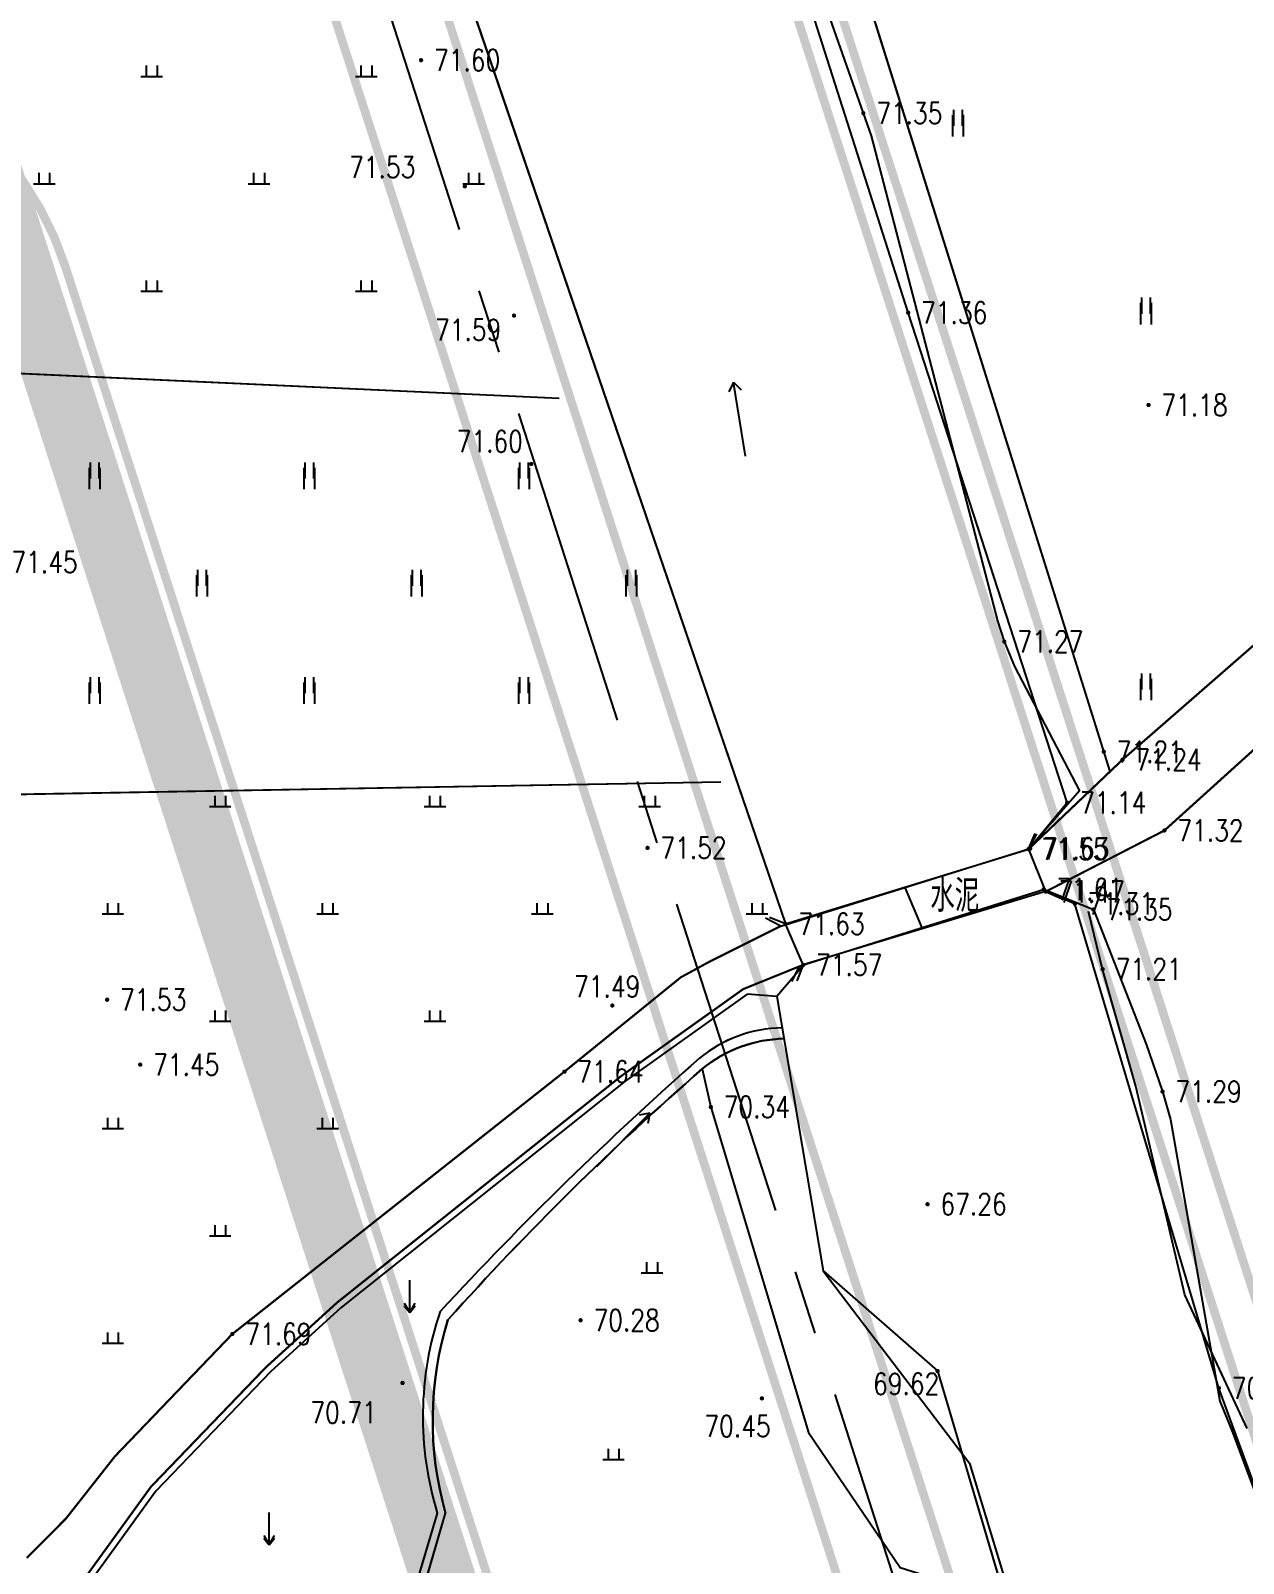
# Model space of a CAD drawing. Extents: x 10519 to 17598, y -625 to 2857.
# Drawn here: x 13844.2 to 13900.7, y 761.7 to 833 of the extents above; entities that cross this region are included whole.
import ezdxf
from ezdxf.enums import TextEntityAlignment as Align

# ---------------------------------------------------------------- set-up
doc = ezdxf.new("R2010")
doc.units = 0
doc.header["$MEASUREMENT"] = 0
for name, pattern in [('CENTER', [2, 1.25, -0.25, 0.25, -0.25]), ('CENTERX2', [4, 2.5, -0.5, 0.5, -0.5]), ('L94', [8, 5, -1.5, 0, -1.5]), ('X3', [5, 4, -1])]:
    doc.linetypes.add(name, pattern=pattern)
doc.layers.get('0').update_dxf_attribs({"linetype": 'CONTINUOUS'})
for name, color, linetype in [('00000衢化东路中线', 1, 'CENTER'), ('00000道路边线', 2, 'CONTINUOUS'), ('0000原地形', 252, 'CONTINUOUS'), ('ASSIST', 252, 'CONTINUOUS'), ('GCD', 224, 'CONTINUOUS'), ('JZD', 1, 'CONTINUOUS')]:
    doc.layers.add(name, color=color, linetype=linetype)
doc.styles.add('HZ', font='txt8.shx', dxfattribs={"width": 0.8, "bigfont": 'hz.shx'})
doc.styles.get("Standard").update_dxf_attribs({"font": 'txt8.shx', "width": 0.8, "bigfont": 'hz.shx'})
doc.styles.add('正等线体', font='txt8.shx', dxfattribs={"width": 0.8, "bigfont": 'hz.shx'})
doc.linetypes.add('10421', pattern='A,2,[150,AAA.SHX,S=1,R=0,X=0,Y=1],1e-11', length=2)
doc.linetypes.add('10422', pattern='A,2,[150,AAA.SHX,S=1,R=0,X=0,Y=1],2,[177,AAA.SHX,S=1,R=0,X=0,Y=0.8],1e-09', length=4)
doc.linetypes.add('1161', pattern='A,0,[149,AAA.SHX,S=0.1,R=0,X=0,Y=0],-1.6', length=1.6)
doc.linetypes.add('832', pattern='A,2,[150,AAA.SHX,S=1,R=0,X=0,Y=1],2,[150,AAA.SHX,S=2,R=0,X=0,Y=2],1e-11', length=4)

# ---------------------------------------------------------------- blocks, each defined once
blk = doc.blocks.new('GC200')
at = {"linetype": 'Continuous', "const_width": 0.2, "flags": 128}
blk.add_lwpolyline([(-0.1, 0, 1), (0.1, 0, 1)], format="xyb", close=True, dxfattribs=at)
blk = doc.blocks.new('gc121')
for p, q in [((-0.5, -1), (-0.5, 1)), ((0.5, -1), (0.5, 1))]:
    blk.add_line(p, q)
blk = doc.blocks.new('gc119')
for p, q in [((-1, 0), (1, 0)), ((-0.5, 1), (-0.5, 0)), ((0.5, 1), (0.5, 0))]:
    blk.add_line(p, q)
blk = doc.blocks.new('gc120')
for p, q in [((0, 0), (0, 2.5)), ((-0.5, 0.87), (0, 0)), ((0, 0), (0.5, 0.87))]:
    blk.add_line(p, q)
blk = doc.blocks.new('gc086')
for p, q in [((0, 0), (7, 0)), ((7, 0), (6.18, 0.57)), ((7, 0), (6.18, -0.57))]:
    blk.add_line(p, q)

msp = doc.modelspace()

# ---------------------------------------------------------------- linework, layer by layer
at = {"layer": '00000衢化东路中线', "color": 6, "linetype": 'CENTERX2', "ltscale": 6}
msp.add_line((13996.713, 412.618), (13808.047, 997.854), dxfattribs=at)
at = {"layer": '00000道路边线', "const_width": 0.4}
for points in [[(14000.796, 582.878), (13982.955, 580.575, -0.361441), (13955.96, 597.698), (13876.28, 844.861, -0.361072), (13883.409, 862.652), (13895.365, 869.131)], [(13897.271, 865.614), (13883.527, 858.166, 0.361072), (13878.298, 845.119), (13957.693, 598.842, 0.361441), (13979.289, 585.143), (14000.156, 587.837)], [(13936.352, 591.708), (13858.057, 834.576, -1), (13862.816, 836.11), (13941.087, 593.316)], [(13527.004, 647.223), (13452.966, 598.224, 0.414214), (13447.89, 573.279), (13556.459, 409.229, 0.342677), (13577.377, 402.16), (13603.037, 411.075, 0.034015), (13641.802, 427.574), (13798.929, 504.439), (13908.413, 557.997, 0.372894), (13921.222, 588.125), (13845.802, 822.074, 0.46943), (13824.378, 830.66), (13712.853, 770.219), (13452.966, 598.224)], [(13601.396, 415.798, 0.034046), (13639.57, 432.048), (13797.903, 509.503), (13908.939, 563.821, 0.372894), (13919.186, 587.923), (13843.783, 821.817, 0.46943), (13828.073, 828.113), (13714.914, 766.787), (13451.838, 592.681), (13449.018, 578.823), (13560.838, 409.861), (13572.734, 405.84), (13601.396, 415.798)]]:
    msp.add_lwpolyline(points, format="xyb", dxfattribs=at)
at = {"layer": '0000原地形', "linetype": '10421'}
for p, q in [((13823.7, 1024.106), (13894.458, 798.542)), ((13823.7, 1024.106), (13894.458, 798.542)), ((13880.202, 789.535), (13878.943, 788.063)), ((13877.555, 788.17), (13871.884, 784.127)), ((13878.943, 788.063), (13877.555, 788.17)), ((13871.884, 784.127), (13858.657, 773.583)), ((13858.657, 773.583), (13855.363, 770.589)), ((13855.363, 770.589), (13850.021, 765.036)), ((13850.021, 765.036), (13845.098, 758.235))]:
    msp.add_line(p, q, dxfattribs=at)
at = {"layer": '0000原地形', "linetype": 'Continuous'}
for p, q in [((13860.395, 846.844, 71.625), (13879.347, 791.446, 71.625)), ((13885.06, 819.916), (13876.734, 846.016)), ((13892.466, 797.096), (13885.06, 819.916)), ((13890.664, 794.93), (13892.466, 797.096)), ((13890.664, 794.93), (13890.977, 795.666)), ((13890.664, 794.93), (13890.977, 795.666)), ((13890.676, 794.94), (13891.048, 795.648)), ((13879.123, 791.347), (13890.676, 794.94)), ((13890.664, 794.93), (13891.461, 792.951)), ((13890.664, 794.93), (13891.461, 792.951)), ((13891.403, 793.053), (13879.988, 789.468)), ((13884.899, 793.144), (13885.696, 791.26)), ((13891.403, 793.053), (13892.112, 792.683)), ((13891.461, 792.951), (13892.197, 792.638)), ((13891.461, 792.951), (13892.197, 792.638)), ((13879.123, 791.347), (13878.415, 791.719)), ((13879.347, 791.446), (13878.603, 791.741)), ((13879.347, 791.446), (13878.603, 791.741)), ((13894.116, 789.338, 69.747), (13893.456, 792.027, 69.747)), ((13880.171, 789.541), (13879.347, 791.446)), ((13880.171, 789.541), (13879.347, 791.446)), ((13879.988, 789.468), (13879.618, 788.759)), ((13880.171, 789.541), (13879.876, 788.797)), ((13880.171, 789.541), (13879.876, 788.797)), ((13895.656, 783.894, 69.747), (13894.116, 789.338, 69.747)), ((13878.943, 788.063), (13881.096, 775.289)), ((13897.948, 774.172, 69.747), (13895.656, 783.894, 69.747)), ((13881.096, 775.289), (13887.912, 766.34)), ((13900.854, 767.952, 69.747), (13897.948, 774.172, 69.747)), ((13886.427, 770.627, 69.617), (13891.331, 754.062, 69.617)), ((13887.912, 766.34), (13891.44, 754.719))]:
    msp.add_line(p, q, dxfattribs=at)
at = {"layer": '0000原地形', "linetype": '832'}
for p, q in [((13860.395, 846.844, 71.625), (13879.347, 791.446, 71.625)), ((13885.06, 819.916), (13876.734, 846.016)), ((13892.466, 797.096), (13885.06, 819.916)), ((13890.664, 794.93), (13892.466, 797.096)), ((13892.824, 792.388), (13891.461, 792.951)), ((13892.824, 792.388), (13891.461, 792.951)), ((13899.53, 769.829), (13892.824, 792.388)), ((13899.53, 769.829), (13892.824, 792.388)), ((13907.111, 749.094), (13899.53, 769.829)), ((13907.111, 749.094), (13899.53, 769.829))]:
    msp.add_line(p, q, dxfattribs=at)
at = {"layer": '0000原地形'}
for p, q in [((13849.326, 830.919), (13850.326, 830.919)), ((13849.576, 831.419), (13849.576, 830.919)), ((13850.076, 831.419), (13850.076, 830.919)), ((13859.326, 830.919), (13860.326, 830.919)), ((13859.576, 831.419), (13859.576, 830.919)), ((13860.076, 831.419), (13860.076, 830.919)), ((13887.188, 828.616), (13887.188, 829.366)), ((13887.588, 828.616), (13887.588, 829.366)), ((13844.326, 825.919), (13845.326, 825.919)), ((13844.576, 826.419), (13844.576, 825.919)), ((13845.076, 826.419), (13845.076, 825.919)), ((13854.326, 825.919), (13855.326, 825.919)), ((13854.576, 826.419), (13854.576, 825.919)), ((13855.076, 826.419), (13855.076, 825.919)), ((13864.326, 825.919), (13865.326, 825.919)), ((13864.576, 826.419), (13864.576, 825.919)), ((13865.076, 826.419), (13865.076, 825.919)), ((13849.326, 820.919), (13850.326, 820.919)), ((13849.576, 821.419), (13849.576, 820.919)), ((13850.076, 821.419), (13850.076, 820.919)), ((13859.326, 820.919), (13860.326, 820.919)), ((13859.576, 821.419), (13859.576, 820.919)), ((13860.076, 821.419), (13860.076, 820.919)), ((13895.938, 819.866), (13895.938, 820.616)), ((13896.338, 819.866), (13896.338, 820.616)), ((13846.98, 812.193), (13846.98, 812.943)), ((13847.38, 812.193), (13847.38, 812.943)), ((13856.98, 812.193), (13856.98, 812.943)), ((13857.38, 812.193), (13857.38, 812.943)), ((13866.98, 812.193), (13866.98, 812.943)), ((13867.38, 812.193), (13867.38, 812.943)), ((13851.98, 807.193), (13851.98, 807.943)), ((13852.38, 807.193), (13852.38, 807.943)), ((13861.98, 807.193), (13861.98, 807.943)), ((13862.38, 807.193), (13862.38, 807.943)), ((13871.98, 807.193), (13871.98, 807.943)), ((13872.38, 807.193), (13872.38, 807.943)), ((13895.938, 802.366), (13895.938, 803.116)), ((13896.338, 802.366), (13896.338, 803.116)), ((13846.98, 802.193), (13846.98, 802.943)), ((13847.38, 802.193), (13847.38, 802.943)), ((13856.98, 802.193), (13856.98, 802.943)), ((13857.38, 802.193), (13857.38, 802.943)), ((13866.98, 802.193), (13866.98, 802.943)), ((13867.38, 802.193), (13867.38, 802.943)), ((13852.771, 797.417), (13852.771, 796.917)), ((13853.271, 797.417), (13853.271, 796.917)), ((13862.771, 797.417), (13862.771, 796.917)), ((13863.271, 797.417), (13863.271, 796.917)), ((13872.771, 797.417), (13872.771, 796.917)), ((13873.271, 797.417), (13873.271, 796.917)), ((13852.521, 796.917), (13853.521, 796.917)), ((13862.521, 796.917), (13863.521, 796.917)), ((13872.521, 796.917), (13873.521, 796.917)), ((13847.771, 792.417), (13847.771, 791.917)), ((13848.271, 792.417), (13848.271, 791.917)), ((13857.771, 792.417), (13857.771, 791.917)), ((13858.271, 792.417), (13858.271, 791.917)), ((13867.771, 792.417), (13867.771, 791.917)), ((13868.271, 792.417), (13868.271, 791.917)), ((13877.771, 792.417), (13877.771, 791.917)), ((13878.271, 792.417), (13878.271, 791.917)), ((13847.521, 791.917), (13848.521, 791.917)), ((13857.521, 791.917), (13858.521, 791.917)), ((13867.521, 791.917), (13868.521, 791.917)), ((13877.521, 791.917), (13878.521, 791.917)), ((13852.771, 787.417), (13852.771, 786.917)), ((13853.271, 787.417), (13853.271, 786.917)), ((13862.771, 787.417), (13862.771, 786.917)), ((13863.271, 787.417), (13863.271, 786.917)), ((13852.521, 786.917), (13853.521, 786.917)), ((13862.521, 786.917), (13863.521, 786.917)), ((13847.771, 782.417), (13847.771, 781.917)), ((13848.271, 782.417), (13848.271, 781.917)), ((13857.771, 782.417), (13857.771, 781.917)), ((13858.271, 782.417), (13858.271, 781.917)), ((13847.521, 781.917), (13848.521, 781.917)), ((13857.521, 781.917), (13858.521, 781.917)), ((13852.771, 777.417), (13852.771, 776.917)), ((13853.271, 777.417), (13853.271, 776.917)), ((13852.521, 776.917), (13853.521, 776.917)), ((13872.629, 775.196), (13873.629, 775.196)), ((13872.879, 775.696), (13872.879, 775.196)), ((13873.379, 775.696), (13873.379, 775.196)), ((13861.844, 773.355), (13861.844, 774.855)), ((13861.594, 773.655), (13861.844, 773.355)), ((13861.844, 773.355), (13862.094, 773.655)), ((13847.771, 772.417), (13847.771, 771.917)), ((13848.271, 772.417), (13848.271, 771.917)), ((13847.521, 771.917), (13848.521, 771.917)), ((13871.085, 767.008), (13871.085, 766.508)), ((13871.585, 767.008), (13871.585, 766.508)), ((13870.835, 766.508), (13871.835, 766.508)), ((13855.297, 762.536), (13855.297, 764.036)), ((13855.047, 762.836), (13855.297, 762.536)), ((13855.297, 762.536), (13855.547, 762.836))]:
    msp.add_line(p, q, dxfattribs=at)
at = {"layer": '0000原地形', "linetype": '1161'}
for p, q in [((13868.802, 815.919), (13821.506, 818.087)), ((13876.342, 798.056), (13827.402, 797.182)), ((13875.467, 784.694, 70.344), (13875.868, 782.921, 70.344)), ((13875.868, 782.921, 70.344), (13880.411, 767.761, 70.344)), ((13880.411, 767.761, 70.344), (13884.681, 761.47, 70.344))]:
    msp.add_line(p, q, dxfattribs=at)
at = {"layer": '0000原地形', "linetype": '10422'}
for p, q in [((13863.127, 764.01, 70.589), (13859.361, 751.34, 70.589)), ((13859.747, 751.078, 70.613), (13863.515, 764.011, 70.613))]:
    msp.add_line(p, q, dxfattribs=at)
at = {"layer": '0000原地形', "linetype": 'Continuous', "const_width": 0.1, "flags": 128}
msp.add_lwpolyline([(13890.664, 794.93), (13895.043, 799.099), (13936.978, 835.664), (13942.684, 842.13), (13950.513, 854.95)], dxfattribs=at)
msp.add_lwpolyline([(13890.664, 794.93), (13895.043, 799.099), (13936.978, 835.664), (13942.684, 842.13), (13950.513, 854.95)], dxfattribs=at)
for points, elevation in [([(13952.879, 852.726), (13945.302, 841.087), (13938.43, 833.252), (13896.995, 795.8), (13891.461, 792.951)], 71.662), ([(13952.879, 852.726), (13945.302, 841.087), (13938.43, 833.252), (13896.995, 795.8), (13891.461, 792.951)], 71.662), ([(13844.855, 758.411), (13849.79, 765.229), (13855.154, 770.804), (13858.462, 773.812), (13871.703, 784.367), (13877.381, 788.414), (13879.988, 789.468)], 71.707)]:
    msp.add_lwpolyline(points, dxfattribs=dict(at, elevation=elevation))
at = {"layer": '0000原地形', "linetype": 'X3', "const_width": 0.1, "elevation": 71.748, "flags": 128}
msp.add_lwpolyline([(13844.008, 761.917), (13845.842, 763.762), (13848.113, 766.647), (13853.585, 772.349), (13869.05, 784.566), (13874.471, 788.961), (13875.794, 789.682), (13879.123, 791.347)], dxfattribs=at)
at = {"layer": '0000原地形', "linetype": '10422'}
for centre, radius, start, end in [((13879.269, 780.416, 70.589), 6.186, 90.73416, 129.4715), ((13879.4, 779.919, 70.613), 6.186, 91.17046, 129.47151), ((13986.232, 659.576, 70.589), 167.562, 131.43891, 137.21506), ((13964.246, 682.912, 70.613), 135.06, 131.09638, 138.15843), ((13877.797, 768.499, 70.589), 15.341, 161.39989, 197.01457), ((13878.701, 768.321, 70.613), 15.786, 162.72994, 195.84347)]:
    msp.add_arc(centre, radius, start, end, dxfattribs=at)
at = {"layer": '0000原地形', "linetype": 'Continuous'}
msp.add_point((13886.427, 770.627, 69.617), dxfattribs=at)
at = {"layer": 'ASSIST', "color": 252}
for p, q in [((13890.676, 794.94), (13891.048, 795.648)), ((13890.664, 794.93), (13891.461, 792.951)), ((13884.899, 793.144), (13885.696, 791.26)), ((13891.461, 792.951), (13892.197, 792.638)), ((13879.347, 791.446), (13878.603, 791.741)), ((13880.171, 789.541), (13879.347, 791.446)), ((13880.171, 789.541), (13879.876, 788.797))]:
    msp.add_line(p, q, dxfattribs=at)
at = {"layer": 'ASSIST', "color": 252, "flags": 128}
for points in [[(13833.697, 992.238), (13894.458, 798.542)], [(13829.626, 943.852), (13844.336, 898.044), (13860.395, 846.844), (13879.347, 791.446)], [(13868.802, 815.919), (13821.506, 818.087)], [(13876.342, 798.056), (13827.402, 797.182)], [(13891.403, 793.053), (13893.683, 792.118), (13896.136, 785.843), (13896.906, 783.639), (13897.281, 782.346), (13899.578, 769.218), (13899.578, 769.218), (13900.157, 767.776), (13905.28, 754.07), (13907.281, 746.664), (13907.63, 745.707), (13907.859, 745.218), (13910.306, 741.29), (13910.694, 740.558), (13910.907, 739.964), (13912.308, 734.584), (13913.197, 730.775)], [(13877.555, 788.17), (13871.884, 784.127), (13858.657, 773.583), (13855.363, 770.589), (13850.021, 765.036), (13845.098, 758.235), (13834.464, 746.529), (13826.598, 737.379), (13819.421, 728.007), (13811.263, 721.388), (13805.473, 716.645), (13794.248, 706.12), (13793.484, 705.358), (13792.267, 703.417), (13792.546, 701.046), (13796.502, 694.627), (13795.796, 691.587), (13795.298, 690.006), (13794.685, 689.046), (13788.813, 679.35), (13786.271, 675.912), (13785.586, 675.187), (13782.684, 672.569), (13778.011, 668.281)], [(13877.555, 788.17), (13871.884, 784.127), (13858.657, 773.583), (13855.363, 770.589), (13850.021, 765.036), (13845.098, 758.235), (13834.464, 746.529), (13826.598, 737.379), (13819.421, 728.007), (13816.169, 725.368)], [(13878.943, 788.063), (13881.096, 775.289), (13887.912, 766.34), (13891.44, 754.719), (13897.694, 732.628)]]:
    msp.add_lwpolyline(points, dxfattribs=at)
at = {"layer": 'ASSIST', "color": 252}
for points in [[(13872.614, 859.091), (13877.266, 846.574), (13877.919, 844.685), (13877.919, 844.685), (13878.282, 842.539), (13882.97, 829.201), (13883.328, 828.149), (13889.217, 805.556), (13889.537, 804.595), (13890.013, 803.443), (13893.037, 797.638), (13890.676, 794.94)], [(13880.202, 789.535), (13878.943, 788.063), (13877.555, 788.17)], [(13878.943, 788.063), (13881.096, 775.289), (13886.427, 770.627)]]:
    msp.add_lwpolyline(points, dxfattribs=at)
at = {"layer": 'ASSIST', "color": 252, "const_width": 0.1, "flags": 128}
msp.add_lwpolyline([(13890.664, 794.93), (13895.043, 799.099), (13936.978, 835.664), (13942.684, 842.13), (13950.513, 854.95)], dxfattribs=at)
for points, elevation in [([(13952.879, 852.726), (13945.302, 841.087), (13938.43, 833.252), (13896.995, 795.8), (13891.461, 792.951)], 71.662), ([(13844.008, 761.917), (13845.842, 763.762), (13848.113, 766.647), (13853.585, 772.349), (13869.05, 784.566), (13874.471, 788.961), (13875.794, 789.682), (13879.123, 791.347)], 71.748), ([(13844.855, 758.411), (13849.79, 765.229), (13855.154, 770.804), (13858.462, 773.812), (13871.703, 784.367), (13877.381, 788.414), (13879.988, 789.468)], 71.707)]:
    msp.add_lwpolyline(points, dxfattribs=dict(at, elevation=elevation))
at = {"layer": 'ASSIST', "color": 252, "flags": 128}
msp.add_lwpolyline([(13890.664, 794.93), (13891.461, 792.951), (13880.171, 789.541), (13879.347, 791.446)], close=True, dxfattribs=at)
for points in [[(13879.189, 786.601, 0.170652), (13875.336, 785.191, 0.025209), (13863.257, 773.392, 0.156661), (13863.127, 764.01), (13859.361, 751.34), (13846.24, 739.276, 0.217771), (13832.154, 732.263, -0.008376), (13820.142, 719.933), (13811.472, 711.326), (13803.498, 702.176, 0.060788), (13797.86, 692.957)], [(13797.715, 691.837, -0.023778), (13803.629, 701.679), (13811.822, 711.036), (13820.273, 719.436, 0.008376), (13832.285, 731.766, -0.226412), (13846.371, 738.779), (13859.747, 751.078), (13863.515, 764.011, -0.145499), (13863.627, 773.007, -0.030824), (13875.467, 784.694, -0.168693), (13879.273, 786.104)]]:
    msp.add_lwpolyline(points, format="xyb", dxfattribs=at)
at = {"layer": 'ASSIST', "color": 252}
for points in [[(13879.189, 786.601, 0.170652), (13875.336, 785.191, 0.025209), (13863.257, 773.392, 0.156661), (13863.127, 764.01), (13859.361, 751.34), (13846.24, 739.276, 0.217771), (13832.154, 732.263, -0.008376), (13820.142, 719.933), (13816.585, 716.402)], [(13816.613, 715.798), (13820.273, 719.436, 0.008376), (13832.285, 731.766, -0.226412), (13846.371, 738.779), (13859.747, 751.078), (13863.515, 764.011, -0.145499), (13863.627, 773.007, -0.030824), (13875.467, 784.694, -0.168693), (13879.273, 786.104)]]:
    msp.add_lwpolyline(points, format="xyb", dxfattribs=at)
at = {"layer": 'ASSIST', "color": 252, "flags": 128}
for points, elevation in [([(13875.467, 784.694), (13875.868, 782.921), (13880.411, 767.761), (13884.681, 761.47), (13889.275, 760.037)], 70.344), ([(13886.427, 770.627), (13891.331, 754.062), (13897.462, 732.455), (13897.814, 727.903), (13894.874, 708.967), (13893.001, 691.47), (13891.421, 639.19)], 69.617)]:
    msp.add_lwpolyline(points, dxfattribs=dict(at, elevation=elevation))
at = {"layer": 'JZD', "linetype": 'L94', "ltscale": 2, "flags": 128}
msp.add_lwpolyline([(13268.341, 851.356, 3, 3, 0), (13248.536, 838.266, 3, 3, 0), (13558.915, 369.28, 3, 3, 0), (13611.241, 387.46, 3, 3, 0.033868), (13652.957, 405.2, 3, 3, 0), (13913.061, 532.44, 3, 3, 0), (13894.603, 572.841, 3, 3, 0), (13860.135, 593.138, 3, 3, 0), (13886.499, 637.909, 3, 3, 0.035272), (13890.893, 646.74, 3, 3, 0), (13896.13, 659.439, 3, 3, 0), (13836.595, 844.116, 3, 3, 0), (13693.229, 768.684, 3, 3, 0), (13683.084, 774.501, 3, 3, 0), (13430.036, 607.032, 3, 3, 0), (13268.341, 851.356, 0, 0, 0)], format="xyseb", dxfattribs=at)

# ---------------------------------------------------------------- block references
at = {"layer": 'ASSIST', "color": 252}
ref = msp.add_blockref('GC200', (13862.374, 831.673, 71.604), dxfattribs=dict(at, xscale=0.5, yscale=0.5, zscale=0.5))
ref.add_attrib('height', '71.60', dxfattribs={"layer": 'GCD', "linetype": 'Continuous', "height": 1, "style": 'HZ', "width": 0.8}).set_placement((13862.974, 831.673, 71.604), align=Align.MIDDLE_LEFT)
at = {"layer": 'ASSIST', "color": 252, "xscale": 0.5, "yscale": 0.5}
for name, p in [('gc119', (13849.826, 830.919)), ('gc119', (13859.826, 830.919)), ('gc121', (13887.388, 828.616)), ('gc119', (13844.826, 825.919)), ('gc119', (13854.826, 825.919)), ('gc119', (13864.826, 825.919)), ('gc119', (13849.826, 820.919)), ('gc119', (13859.826, 820.919)), ('gc121', (13896.138, 819.866)), ('gc121', (13847.18, 812.193)), ('gc121', (13857.18, 812.193)), ('gc121', (13867.18, 812.193)), ('gc121', (13852.18, 807.193)), ('gc121', (13862.18, 807.193)), ('gc121', (13872.18, 807.193)), ('gc121', (13847.18, 802.193)), ('gc121', (13857.18, 802.193)), ('gc121', (13867.18, 802.193)), ('gc121', (13896.138, 802.366)), ('gc119', (13853.021, 796.917)), ('gc119', (13863.021, 796.917)), ('gc119', (13873.021, 796.917)), ('gc119', (13848.021, 791.917)), ('gc119', (13858.021, 791.917)), ('gc119', (13868.021, 791.917)), ('gc119', (13878.021, 791.917)), ('gc119', (13853.021, 786.917)), ('gc119', (13863.021, 786.917)), ('gc119', (13848.021, 781.917)), ('gc119', (13858.021, 781.917)), ('gc119', (13853.021, 776.917)), ('gc119', (13873.129, 775.196)), ('gc120', (13861.844, 773.355)), ('gc119', (13848.021, 771.917)), ('gc119', (13871.335, 766.508)), ('gc120', (13855.297, 762.536))]:
    msp.add_blockref(name, p, dxfattribs=at)
at = {"layer": 'ASSIST', "color": 252}
ref = msp.add_blockref('GC200', (13882.97, 829.201, 71.353), dxfattribs=dict(at, xscale=0.5, yscale=0.5, zscale=0.5))
ref.add_attrib('height', '71.35', dxfattribs={"layer": 'GCD', "linetype": 'Continuous', "height": 1, "style": 'HZ', "width": 0.8}).set_placement((13883.57, 829.201, 71.353), align=Align.MIDDLE_LEFT)
ref = msp.add_blockref('GC200', (13864.412, 825.798, 71.534), dxfattribs=dict(at, xscale=0.5, yscale=0.5, zscale=0.5))
ref.add_attrib('height', '71.53', dxfattribs={"layer": 'GCD', "linetype": 'Continuous', "height": 1, "style": 'HZ', "width": 0.8}).set_placement((13859.024, 826.694, 71.534), align=Align.MIDDLE_LEFT)
ref = msp.add_blockref('GC200', (13885.06, 819.916, 71.363), dxfattribs=dict(at, xscale=0.5, yscale=0.5, zscale=0.5))
ref.add_attrib('height', '71.36', dxfattribs={"layer": 'GCD', "linetype": 'Continuous', "height": 1, "style": 'HZ', "width": 0.8}).set_placement((13885.66, 819.916, 71.363), align=Align.MIDDLE_LEFT)
ref = msp.add_blockref('GC200', (13866.702, 819.776, 71.592), dxfattribs=dict(at, xscale=0.5, yscale=0.5, zscale=0.5))
ref.add_attrib('height', '71.59', dxfattribs={"layer": 'GCD', "linetype": 'Continuous', "height": 1, "style": 'HZ', "width": 0.8}).set_placement((13863.022, 819.117, 71.592), align=Align.MIDDLE_LEFT)
at = {"layer": 'ASSIST', "color": 252, "yscale": 0.5, "zscale": 0.5}
for p, xscale, rotation in [((13877.485, 813.228), 0.4999999998700204, 99.13562013640538), ((13870.564, 780.147), 0.4999999999784497, 45.419811665441)]:
    msp.add_blockref('gc086', p, dxfattribs=dict(at, xscale=xscale, rotation=rotation))
at = {"layer": 'ASSIST', "color": 252}
ref = msp.add_blockref('GC200', (13896.252, 815.616, 71.177), dxfattribs=dict(at, xscale=0.5, yscale=0.5, zscale=0.5))
ref.add_attrib('height', '71.18', dxfattribs={"layer": 'GCD', "linetype": 'Continuous', "height": 1, "style": 'HZ', "width": 0.8}).set_placement((13896.852, 815.616, 71.177), align=Align.MIDDLE_LEFT)
ref = msp.add_blockref('GC200', (13867.508, 812.866, 71.604), dxfattribs=dict(at, xscale=0.5, yscale=0.5, zscale=0.5))
ref.add_attrib('height', '71.60', dxfattribs={"layer": 'GCD', "linetype": 'Continuous', "height": 1, "style": 'HZ', "width": 0.8}).set_placement((13864.029, 813.919, 71.604), align=Align.MIDDLE_LEFT)
ref = msp.add_blockref('GC200', (13842.693, 808.292, 71.45), dxfattribs=dict(at, xscale=0.5, yscale=0.5, zscale=0.5))
ref.add_attrib('height', '71.45', dxfattribs={"layer": 'GCD', "height": 1, "style": '正等线体', "width": 0.8}).set_placement((13843.293, 808.292, 71.45), align=Align.MIDDLE_LEFT)
ref = msp.add_blockref('GC200', (13889.537, 804.595, 71.271), dxfattribs=dict(at, xscale=0.5, yscale=0.5, zscale=0.5))
ref.add_attrib('height', '71.27', dxfattribs={"layer": 'GCD', "linetype": 'Continuous', "height": 1, "style": 'HZ', "width": 0.8}).set_placement((13890.137, 804.595, 71.271), align=Align.MIDDLE_LEFT)
ref = msp.add_blockref('GC200', (13894.168, 799.466, 71.207), dxfattribs=dict(at, xscale=0.5, yscale=0.5, zscale=0.5))
ref.add_attrib('height', '71.21', dxfattribs={"layer": 'GCD', "linetype": 'Continuous', "height": 1, "style": 'HZ', "width": 0.8}).set_placement((13894.768, 799.466, 71.207), align=Align.MIDDLE_LEFT)
ref = msp.add_blockref('GC200', (13892.466, 797.096, 71.14), dxfattribs=dict(at, xscale=0.5, yscale=0.5, zscale=0.5))
ref.add_attrib('height', '71.14', dxfattribs={"layer": 'GCD', "linetype": 'Continuous', "height": 1, "style": 'HZ', "width": 0.8}).set_placement((13893.066, 797.096, 71.14), align=Align.MIDDLE_LEFT)
ref = msp.add_blockref('GC200', (13896.995, 795.8, 71.32), dxfattribs=dict(at, xscale=0.5, yscale=0.5, zscale=0.5))
ref.add_attrib('height', '71.32', dxfattribs={"layer": 'GCD', "linetype": 'Continuous', "height": 1, "style": 'HZ', "width": 0.8}).set_placement((13897.595, 795.8, 71.32), align=Align.MIDDLE_LEFT)
ref = msp.add_blockref('GC200', (13872.921, 794.988, 71.52), dxfattribs=dict(at, xscale=0.5, yscale=0.5, zscale=0.5))
ref.add_attrib('height', '71.52', dxfattribs={"layer": 'GCD', "linetype": 'Continuous', "height": 1, "style": 'HZ', "width": 0.8}).set_placement((13873.521, 794.988, 71.52), align=Align.MIDDLE_LEFT)
ref = msp.add_blockref('GC200', (13890.742, 794.955, 71.627), dxfattribs=dict(at, xscale=0.5, yscale=0.5, zscale=0.5))
ref.add_attrib('height', '71.63', dxfattribs={"layer": 'GCD', "linetype": 'Continuous', "height": 1, "style": 'HZ', "width": 0.8}).set_placement((13891.342, 794.955, 71.627), align=Align.MIDDLE_LEFT)
ref = msp.add_blockref('GC200', (13893.683, 792.118, 71.346), dxfattribs=dict(at, xscale=0.5, yscale=0.5, zscale=0.5))
ref.add_attrib('height', '71.35', dxfattribs={"layer": 'GCD', "linetype": 'Continuous', "height": 1, "style": 'HZ', "width": 0.8}).set_placement((13894.283, 792.118, 71.346), align=Align.MIDDLE_LEFT)
ref = msp.add_blockref('GC200', (13880.171, 789.541, 71.573), dxfattribs=dict(at, xscale=0.5, yscale=0.5, zscale=0.5))
ref.add_attrib('height', '71.57', dxfattribs={"layer": 'GCD', "linetype": 'Continuous', "height": 1, "style": 'HZ', "width": 0.8}).set_placement((13880.771, 789.541, 71.573), align=Align.MIDDLE_LEFT)
ref = msp.add_blockref('GC200', (13871.281, 787.648, 71.494), dxfattribs=dict(at, xscale=0.5, yscale=0.5, zscale=0.5))
ref.add_attrib('height', '71.49', dxfattribs={"layer": 'GCD', "linetype": 'Continuous', "height": 1, "style": 'HZ', "width": 0.8}).set_placement((13869.498, 788.533, 71.494), align=Align.MIDDLE_LEFT)
ref = msp.add_blockref('GC200', (13847.755, 787.917, 71.53), dxfattribs=dict(at, xscale=0.5, yscale=0.5, zscale=0.5))
ref.add_attrib('height', '71.53', dxfattribs={"layer": 'GCD', "linetype": 'Continuous', "height": 1, "style": 'HZ', "width": 0.8}).set_placement((13848.355, 787.917, 71.53), align=Align.MIDDLE_LEFT)
ref = msp.add_blockref('GC200', (13849.296, 784.894, 71.45), dxfattribs=dict(at, xscale=0.5, yscale=0.5, zscale=0.5))
ref.add_attrib('height', '71.45', dxfattribs={"layer": 'GCD', "height": 1, "style": '正等线体', "width": 0.8}).set_placement((13849.896, 784.894, 71.45), align=Align.MIDDLE_LEFT)
ref = msp.add_blockref('GC200', (13869.05, 784.566, 71.642), dxfattribs=dict(at, xscale=0.5, yscale=0.5, zscale=0.5))
ref.add_attrib('height', '71.64', dxfattribs={"layer": 'GCD', "linetype": 'Continuous', "height": 1, "style": 'HZ', "width": 0.8}).set_placement((13869.65, 784.566, 71.642), align=Align.MIDDLE_LEFT)
ref = msp.add_blockref('GC200', (13896.906, 783.639, 71.287), dxfattribs=dict(at, xscale=0.5, yscale=0.5, zscale=0.5))
ref.add_attrib('height', '71.29', dxfattribs={"layer": 'GCD', "linetype": 'Continuous', "height": 1, "style": 'HZ', "width": 0.8}).set_placement((13897.506, 783.639, 71.287), align=Align.MIDDLE_LEFT)
ref = msp.add_blockref('GC200', (13875.868, 782.921, 70.344), dxfattribs=dict(at, xscale=0.5, yscale=0.5, zscale=0.5))
ref.add_attrib('height', '70.34', dxfattribs={"layer": 'GCD', "linetype": 'Continuous', "height": 1, "style": 'HZ', "width": 0.8}).set_placement((13876.468, 782.921, 70.344), align=Align.MIDDLE_LEFT)
ref = msp.add_blockref('GC200', (13885.962, 778.392, 67.261), dxfattribs=dict(at, xscale=0.5, yscale=0.5, zscale=0.5))
ref.add_attrib('height', '67.26', dxfattribs={"layer": 'GCD', "linetype": 'Continuous', "height": 1, "style": 'HZ', "width": 0.8}).set_placement((13886.562, 778.392, 67.261), align=Align.MIDDLE_LEFT)
ref = msp.add_blockref('GC200', (13869.804, 772.989, 70.28), dxfattribs=dict(at, xscale=0.5, yscale=0.5, zscale=0.5))
ref.add_attrib('height', '70.28', dxfattribs={"layer": 'GCD', "height": 1, "style": '正等线体', "width": 0.8}).set_placement((13870.404, 772.989, 70.28), align=Align.MIDDLE_LEFT)
ref = msp.add_blockref('GC200', (13853.585, 772.349, 71.689), dxfattribs=dict(at, xscale=0.5, yscale=0.5, zscale=0.5))
ref.add_attrib('height', '71.69', dxfattribs={"layer": 'GCD', "linetype": 'Continuous', "height": 1, "style": 'HZ', "width": 0.8}).set_placement((13854.185, 772.349, 71.689), align=Align.MIDDLE_LEFT)
ref = msp.add_blockref('GC200', (13886.427, 770.627, 69.617), dxfattribs=dict(at, xscale=0.5, yscale=0.5, zscale=0.5))
ref.add_attrib('height', '69.62', dxfattribs={"layer": 'GCD', "linetype": 'Continuous', "height": 1, "style": '正等线体', "width": 0.8}).set_placement((13883.423, 770.03, 69.617), align=Align.MIDDLE_LEFT)
ref = msp.add_blockref('GC200', (13899.53, 769.829, 70.932), dxfattribs=dict(at, xscale=0.5, yscale=0.5, zscale=0.5))
ref.add_attrib('height', '70.93', dxfattribs={"layer": 'GCD', "linetype": 'Continuous', "height": 1, "style": 'HZ', "width": 0.8}).set_placement((13900.13, 769.829, 70.932), align=Align.MIDDLE_LEFT)
ref = msp.add_blockref('GC200', (13861.51, 770.069, 70.71), dxfattribs=dict(at, xscale=0.5, yscale=0.5, zscale=0.5))
ref.add_attrib('height', '70.71', dxfattribs={"layer": 'GCD', "linetype": 'Continuous', "height": 1, "style": 'HZ', "width": 0.8}).set_placement((13857.22, 768.694, 70.71), align=Align.MIDDLE_LEFT)
ref = msp.add_blockref('GC200', (13878.248, 769.351, 70.448), dxfattribs=dict(at, xscale=0.5, yscale=0.5, zscale=0.5))
ref.add_attrib('height', '70.45', dxfattribs={"layer": 'GCD', "linetype": 'Continuous', "height": 1, "style": 'HZ', "width": 0.8}).set_placement((13875.569, 768.057, 70.448), align=Align.MIDDLE_LEFT)
at = {"layer": 'GCD', "linetype": 'Continuous'}
ref = msp.add_blockref('GC200', (13885.06, 819.916, 71.363), dxfattribs=dict(at, xscale=0.5, yscale=0.5, zscale=0.5))
ref.add_attrib('height', '71.36', dxfattribs={"linetype": 'Continuous', "height": 1, "style": 'HZ', "width": 0.8}).set_placement((13885.66, 819.916, 71.363), align=Align.MIDDLE_LEFT)
ref = msp.add_blockref('GC200', (13885.06, 819.916, 71.363), dxfattribs=dict(at, xscale=0.5, yscale=0.5, zscale=0.5))
ref.add_attrib('height', '71.36', dxfattribs={"linetype": 'Continuous', "height": 1, "style": 'HZ', "width": 0.8}).set_placement((13885.66, 819.916, 71.363), align=Align.MIDDLE_LEFT)
at = {"layer": 'GCD'}
ref = msp.add_blockref('GC200', (13842.693, 808.292, 71.45), dxfattribs=dict(at, xscale=0.5, yscale=0.5, zscale=0.5))
ref.add_attrib('height', '71.45', dxfattribs={"height": 1, "style": '正等线体', "width": 0.8}).set_placement((13843.293, 808.292, 71.45), align=Align.MIDDLE_LEFT)
at = {"layer": 'GCD', "linetype": 'Continuous'}
ref = msp.add_blockref('GC200', (13894.168, 799.466, 71.207), dxfattribs=dict(at, xscale=0.5, yscale=0.5, zscale=0.5))
ref.add_attrib('height', '71.21', dxfattribs={"linetype": 'Continuous', "height": 1, "style": 'HZ', "width": 0.8}).set_placement((13894.768, 799.466, 71.207), align=Align.MIDDLE_LEFT)
ref = msp.add_blockref('GC200', (13894.168, 799.466, 71.207), dxfattribs=dict(at, xscale=0.5, yscale=0.5, zscale=0.5))
ref.add_attrib('height', '71.21', dxfattribs={"linetype": 'Continuous', "height": 1, "style": 'HZ', "width": 0.8}).set_placement((13894.768, 799.466, 71.207), align=Align.MIDDLE_LEFT)
ref = msp.add_blockref('GC200', (13895.043, 799.099, 71.239), dxfattribs=dict(at, xscale=0.5, yscale=0.5, zscale=0.5))
ref.add_attrib('height', '71.24', dxfattribs={"linetype": 'Continuous', "height": 1, "style": 'HZ', "width": 0.8}).set_placement((13895.643, 799.099, 71.239), align=Align.MIDDLE_LEFT)
ref = msp.add_blockref('GC200', (13895.043, 799.099, 71.239), dxfattribs=dict(at, xscale=0.5, yscale=0.5, zscale=0.5))
ref.add_attrib('height', '71.24', dxfattribs={"linetype": 'Continuous', "height": 1, "style": 'HZ', "width": 0.8}).set_placement((13895.643, 799.099, 71.239), align=Align.MIDDLE_LEFT)
ref = msp.add_blockref('GC200', (13892.466, 797.096, 71.14), dxfattribs=dict(at, xscale=0.5, yscale=0.5, zscale=0.5))
ref.add_attrib('height', '71.14', dxfattribs={"linetype": 'Continuous', "height": 1, "style": 'HZ', "width": 0.8}).set_placement((13893.066, 797.096, 71.14), align=Align.MIDDLE_LEFT)
ref = msp.add_blockref('GC200', (13892.466, 797.096, 71.14), dxfattribs=dict(at, xscale=0.5, yscale=0.5, zscale=0.5))
ref.add_attrib('height', '71.14', dxfattribs={"linetype": 'Continuous', "height": 1, "style": 'HZ', "width": 0.8}).set_placement((13893.066, 797.096, 71.14), align=Align.MIDDLE_LEFT)
ref = msp.add_blockref('GC200', (13896.995, 795.8, 71.32), dxfattribs=dict(at, xscale=0.5, yscale=0.5, zscale=0.5))
ref.add_attrib('height', '71.32', dxfattribs={"linetype": 'Continuous', "height": 1, "style": 'HZ', "width": 0.8}).set_placement((13897.595, 795.8, 71.32), align=Align.MIDDLE_LEFT)
ref = msp.add_blockref('GC200', (13896.995, 795.8, 71.32), dxfattribs=dict(at, xscale=0.5, yscale=0.5, zscale=0.5))
ref.add_attrib('height', '71.32', dxfattribs={"linetype": 'Continuous', "height": 1, "style": 'HZ', "width": 0.8}).set_placement((13897.595, 795.8, 71.32), align=Align.MIDDLE_LEFT)
ref = msp.add_blockref('GC200', (13890.664, 794.93, 71.554), dxfattribs=dict(at, xscale=0.5, yscale=0.5, zscale=0.5))
ref.add_attrib('height', '71.55', dxfattribs={"linetype": 'Continuous', "height": 1, "style": 'HZ', "width": 0.8}).set_placement((13891.264, 794.93, 71.554), align=Align.MIDDLE_LEFT)
ref = msp.add_blockref('GC200', (13890.664, 794.93, 71.554), dxfattribs=dict(at, xscale=0.5, yscale=0.5, zscale=0.5))
ref.add_attrib('height', '71.55', dxfattribs={"linetype": 'Continuous', "height": 1, "style": 'HZ', "width": 0.8}).set_placement((13891.264, 794.93, 71.554), align=Align.MIDDLE_LEFT)
ref = msp.add_blockref('GC200', (13890.742, 794.955, 71.627), dxfattribs=dict(at, xscale=0.5, yscale=0.5, zscale=0.5))
ref.add_attrib('height', '71.63', dxfattribs={"linetype": 'Continuous', "height": 1, "style": 'HZ', "width": 0.8}).set_placement((13891.342, 794.955, 71.627), align=Align.MIDDLE_LEFT)
ref = msp.add_blockref('GC200', (13890.742, 794.955, 71.627), dxfattribs=dict(at, xscale=0.5, yscale=0.5, zscale=0.5))
ref.add_attrib('height', '71.63', dxfattribs={"linetype": 'Continuous', "height": 1, "style": 'HZ', "width": 0.8}).set_placement((13891.342, 794.955, 71.627), align=Align.MIDDLE_LEFT)
ref = msp.add_blockref('GC200', (13891.375, 793.06, 71.609), dxfattribs=dict(at, xscale=0.5, yscale=0.5, zscale=0.5))
ref.add_attrib('height', '71.61', dxfattribs={"linetype": 'Continuous', "height": 1, "style": 'HZ', "width": 0.8}).set_placement((13891.975, 793.06, 71.609), align=Align.MIDDLE_LEFT)
ref = msp.add_blockref('GC200', (13891.375, 793.06, 71.609), dxfattribs=dict(at, xscale=0.5, yscale=0.5, zscale=0.5))
ref.add_attrib('height', '71.61', dxfattribs={"linetype": 'Continuous', "height": 1, "style": 'HZ', "width": 0.8}).set_placement((13891.975, 793.06, 71.609), align=Align.MIDDLE_LEFT)
ref = msp.add_blockref('GC200', (13891.461, 792.951, 71.47), dxfattribs=dict(at, xscale=0.5, yscale=0.5, zscale=0.5))
ref.add_attrib('height', '71.47', dxfattribs={"linetype": 'Continuous', "height": 1, "style": 'HZ', "width": 0.8}).set_placement((13892.061, 792.951, 71.47), align=Align.MIDDLE_LEFT)
ref = msp.add_blockref('GC200', (13891.461, 792.951, 71.47), dxfattribs=dict(at, xscale=0.5, yscale=0.5, zscale=0.5))
ref.add_attrib('height', '71.47', dxfattribs={"linetype": 'Continuous', "height": 1, "style": 'HZ', "width": 0.8}).set_placement((13892.061, 792.951, 71.47), align=Align.MIDDLE_LEFT)
ref = msp.add_blockref('GC200', (13892.824, 792.388, 71.314), dxfattribs=dict(at, xscale=0.5, yscale=0.5, zscale=0.5))
ref.add_attrib('height', '71.31', dxfattribs={"linetype": 'Continuous', "height": 1, "style": 'HZ', "width": 0.8}).set_placement((13893.424, 792.388, 71.314), align=Align.MIDDLE_LEFT)
ref = msp.add_blockref('GC200', (13892.824, 792.388, 71.314), dxfattribs=dict(at, xscale=0.5, yscale=0.5, zscale=0.5))
ref.add_attrib('height', '71.31', dxfattribs={"linetype": 'Continuous', "height": 1, "style": 'HZ', "width": 0.8}).set_placement((13893.424, 792.388, 71.314), align=Align.MIDDLE_LEFT)
ref = msp.add_blockref('GC200', (13879.347, 791.446, 71.625), dxfattribs=dict(at, xscale=0.5, yscale=0.5, zscale=0.5))
ref.add_attrib('height', '71.63', dxfattribs={"linetype": 'Continuous', "height": 1, "style": 'HZ', "width": 0.8}).set_placement((13879.947, 791.446, 71.625), align=Align.MIDDLE_LEFT)
ref = msp.add_blockref('GC200', (13879.347, 791.446, 71.625), dxfattribs=dict(at, xscale=0.5, yscale=0.5, zscale=0.5))
ref.add_attrib('height', '71.63', dxfattribs={"linetype": 'Continuous', "height": 1, "style": 'HZ', "width": 0.8}).set_placement((13879.947, 791.446, 71.625), align=Align.MIDDLE_LEFT)
ref = msp.add_blockref('GC200', (13880.171, 789.541, 71.573), dxfattribs=dict(at, xscale=0.5, yscale=0.5, zscale=0.5))
ref.add_attrib('height', '71.57', dxfattribs={"linetype": 'Continuous', "height": 1, "style": 'HZ', "width": 0.8}).set_placement((13880.771, 789.541, 71.573), align=Align.MIDDLE_LEFT)
ref = msp.add_blockref('GC200', (13880.171, 789.541, 71.573), dxfattribs=dict(at, xscale=0.5, yscale=0.5, zscale=0.5))
ref.add_attrib('height', '71.57', dxfattribs={"linetype": 'Continuous', "height": 1, "style": 'HZ', "width": 0.8}).set_placement((13880.771, 789.541, 71.573), align=Align.MIDDLE_LEFT)
ref = msp.add_blockref('GC200', (13894.116, 789.338, 71.211), dxfattribs=dict(at, xscale=0.5, yscale=0.5, zscale=0.5))
ref.add_attrib('height', '71.21', dxfattribs={"linetype": 'Continuous', "height": 1, "style": 'HZ', "width": 0.8}).set_placement((13894.716, 789.338, 71.211), align=Align.MIDDLE_LEFT)
at = {"layer": 'GCD'}
ref = msp.add_blockref('GC200', (13849.296, 784.894, 71.45), dxfattribs=dict(at, xscale=0.5, yscale=0.5, zscale=0.5))
ref.add_attrib('height', '71.45', dxfattribs={"height": 1, "style": '正等线体', "width": 0.8}).set_placement((13849.896, 784.894, 71.45), align=Align.MIDDLE_LEFT)
at = {"layer": 'GCD', "linetype": 'Continuous'}
ref = msp.add_blockref('GC200', (13885.962, 778.392, 67.261), dxfattribs=dict(at, xscale=0.5, yscale=0.5, zscale=0.5))
ref.add_attrib('height', '67.26', dxfattribs={"linetype": 'Continuous', "height": 1, "style": 'HZ', "width": 0.8}).set_placement((13886.562, 778.392, 67.261), align=Align.MIDDLE_LEFT)
ref = msp.add_blockref('GC200', (13885.962, 778.392, 67.261), dxfattribs=dict(at, xscale=0.5, yscale=0.5, zscale=0.5))
ref.add_attrib('height', '67.26', dxfattribs={"linetype": 'Continuous', "height": 1, "style": 'HZ', "width": 0.8}).set_placement((13886.562, 778.392, 67.261), align=Align.MIDDLE_LEFT)
at = {"layer": 'GCD'}
ref = msp.add_blockref('GC200', (13869.804, 772.989, 70.28), dxfattribs=dict(at, xscale=0.5, yscale=0.5, zscale=0.5))
ref.add_attrib('height', '70.28', dxfattribs={"height": 1, "style": '正等线体', "width": 0.8}).set_placement((13870.404, 772.989, 70.28), align=Align.MIDDLE_LEFT)
at = {"layer": 'GCD', "linetype": 'Continuous'}
ref = msp.add_blockref('GC200', (13886.427, 770.627, 69.617), dxfattribs=dict(at, xscale=0.5, yscale=0.5, zscale=0.5))
ref.add_attrib('height', '69.62', dxfattribs={"linetype": 'Continuous', "height": 1, "style": '正等线体', "width": 0.8}).set_placement((13883.423, 770.03, 69.617), align=Align.MIDDLE_LEFT)
ref = msp.add_blockref('GC200', (13899.53, 769.829, 70.932), dxfattribs=dict(at, xscale=0.5, yscale=0.5, zscale=0.5))
ref.add_attrib('height', '70.93', dxfattribs={"linetype": 'Continuous', "height": 1, "style": 'HZ', "width": 0.8}).set_placement((13900.13, 769.829, 70.932), align=Align.MIDDLE_LEFT)
ref = msp.add_blockref('GC200', (13899.53, 769.829, 70.932), dxfattribs=dict(at, xscale=0.5, yscale=0.5, zscale=0.5))
ref.add_attrib('height', '70.93', dxfattribs={"linetype": 'Continuous', "height": 1, "style": 'HZ', "width": 0.8}).set_placement((13900.13, 769.829, 70.932), align=Align.MIDDLE_LEFT)

# ---------------------------------------------------------------- texts
at = {"layer": '0000原地形', "linetype": 'Continuous', "width": 0.8}
msp.add_text('水泥', height=1.5, dxfattribs=at).set_placement((13887.229, 792.834), align=Align.MIDDLE)

doc.saveas('drawing.dxf')
